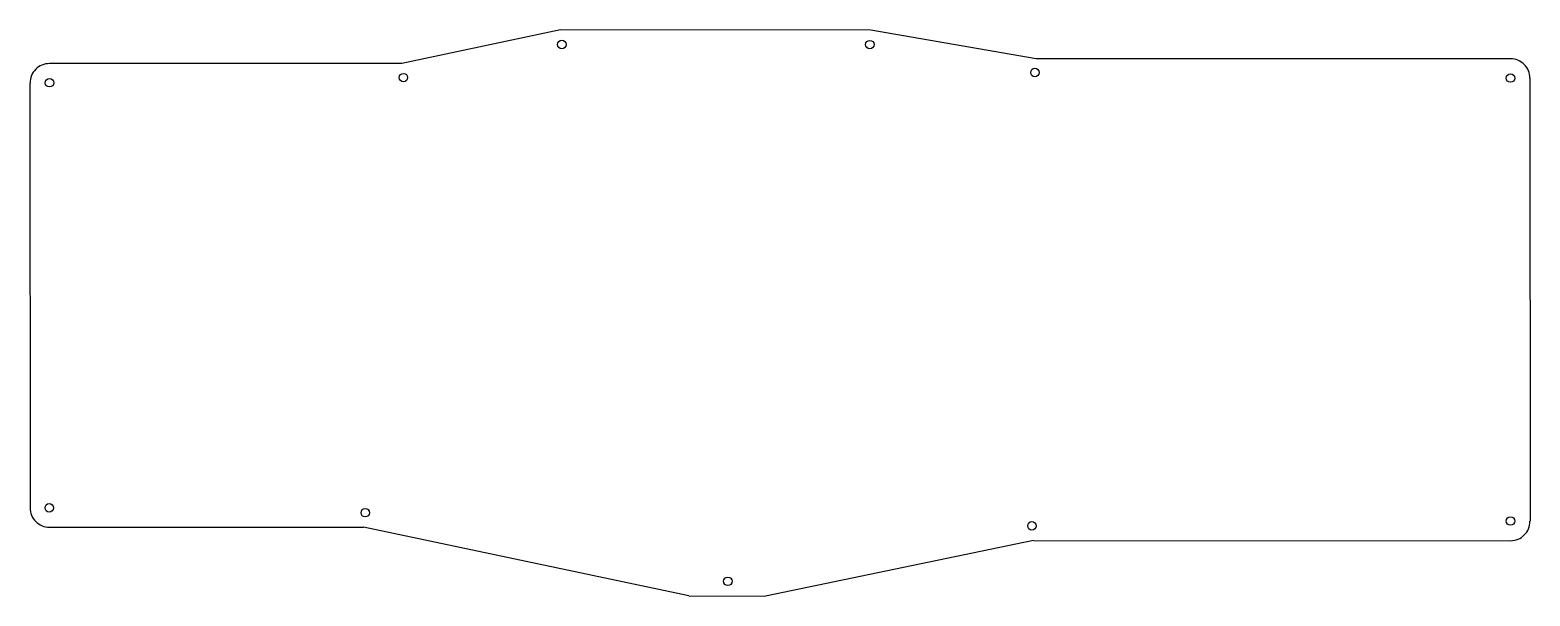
# Model space of a CAD drawing. Extents: x 7 to 394, y -192 to -46.
import ezdxf

# ---------------------------------------------------------------- set-up
doc = ezdxf.new("R2010")
doc.units = 0
doc.layers.add('Pcb_e78d', color=7, linetype='CONTINUOUS')

msp = doc.modelspace()

# ---------------------------------------------------------------- linework, layer by layer
at = {"layer": 'Pcb_e78d'}
for p, q in [((143.904, -45.974), (103.101, -54.6329)), ((143.904, -45.974, -1.6), (103.101, -54.6329, -1.6)), ((143.904, -45.974), (103.101, -54.6329)), ((143.904, -45.974, -1.6), (103.101, -54.6329, -1.6)), ((143.904, -45.974), (143.904, -45.974, -1.6)), ((143.904, -45.974), (143.904, -45.974, -1.6)), ((223.906, -45.9765), (143.904, -45.974)), ((223.906, -45.9765, -1.6), (143.904, -45.974, -1.6)), ((223.906, -45.9765), (143.904, -45.974)), ((223.906, -45.9765, -1.6), (143.904, -45.974, -1.6)), ((223.906, -45.9765), (223.906, -45.9765, -1.6)), ((223.906, -45.9765), (223.906, -45.9765, -1.6)), ((266.466, -53.3806), (223.906, -45.9765)), ((266.466, -53.3806, -1.6), (223.906, -45.9765, -1.6)), ((266.466, -53.3806), (223.906, -45.9765)), ((266.466, -53.3806, -1.6), (223.906, -45.9765, -1.6)), ((145.377, -49.7281), (145.377, -49.7281, -1.6)), ((145.377, -49.7281), (145.377, -49.7281, -1.6)), ((224.709, -49.7383), (224.709, -49.7383, -1.6)), ((224.709, -49.7383), (224.709, -49.7383, -1.6)), ((266.466, -53.3806), (266.466, -53.3806, -1.6)), ((266.466, -53.3806), (266.466, -53.3806, -1.6)), ((388.637, -53.3832), (266.466, -53.3806)), ((388.637, -53.3832, -1.6), (266.466, -53.3806, -1.6)), ((388.637, -53.3832), (266.466, -53.3806)), ((388.637, -53.3832, -1.6), (266.466, -53.3806, -1.6)), ((388.637, -53.3832), (388.637, -53.3832, -1.6)), ((388.637, -53.3832), (388.637, -53.3832, -1.6)), ((12.3012, -54.6278), (12.3012, -54.6278, -1.6)), ((12.3012, -54.6278), (12.3012, -54.6278, -1.6)), ((103.101, -54.6329), (12.3012, -54.6278)), ((103.101, -54.6329, -1.6), (12.3012, -54.6278, -1.6)), ((103.101, -54.6329), (12.3012, -54.6278)), ((103.101, -54.6329, -1.6), (12.3012, -54.6278, -1.6)), ((103.101, -54.6329), (103.101, -54.6329, -1.6)), ((103.101, -54.6329), (103.101, -54.6329, -1.6)), ((267.246, -56.9417), (267.246, -56.9417, -1.6)), ((267.246, -56.9417), (267.246, -56.9417, -1.6)), ((7.3025, -59.632), (7.3025, -59.632, -1.6)), ((7.3025, -59.632), (7.3071, -169.078)), ((7.3025, -59.632, -1.6), (7.3071, -169.078, -1.6)), ((7.3025, -59.632), (7.3025, -59.632, -1.6)), ((7.3025, -59.632), (7.3071, -169.078)), ((7.3025, -59.632, -1.6), (7.3071, -169.078, -1.6)), ((13.4088, -59.5554), (13.4088, -59.5554, -1.6)), ((13.4088, -59.5554), (13.4088, -59.5554, -1.6)), ((104.575, -58.2473), (104.575, -58.2473, -1.6)), ((104.575, -58.2473), (104.575, -58.2473, -1.6)), ((389.723, -58.354), (389.723, -58.354, -1.6)), ((389.723, -58.354), (389.723, -58.354, -1.6)), ((393.642, -58.3819), (393.642, -58.3819, -1.6)), ((393.642, -58.3819), (393.642, -58.3819, -1.6)), ((393.642, -58.3819), (393.647, -172.534)), ((393.642, -58.3819, -1.6), (393.647, -172.534, -1.6)), ((393.642, -58.3819), (393.647, -172.534)), ((393.642, -58.3819, -1.6), (393.647, -172.534, -1.6)), ((7.3071, -169.078), (7.3071, -169.078, -1.6)), ((7.3071, -169.078), (7.3071, -169.078, -1.6)), ((13.3733, -169.052), (13.3733, -169.052, -1.6)), ((13.3733, -169.052), (13.3733, -169.052, -1.6)), ((94.765, -170.32), (94.765, -170.32, -1.6)), ((94.765, -170.32), (94.765, -170.32, -1.6)), ((266.474, -173.731), (266.474, -173.731, -1.6)), ((266.474, -173.731), (266.474, -173.731, -1.6)), ((389.745, -172.466), (389.745, -172.466, -1.6)), ((389.745, -172.466), (389.745, -172.466, -1.6)), ((393.647, -172.534), (393.647, -172.534, -1.6)), ((393.647, -172.534), (393.647, -172.534, -1.6)), ((12.3114, -174.076), (93.1901, -174.051)), ((12.3114, -174.076, -1.6), (93.1901, -174.051, -1.6)), ((12.3114, -174.076), (93.1901, -174.051)), ((12.3114, -174.076, -1.6), (93.1901, -174.051, -1.6)), ((12.3114, -174.076), (12.3114, -174.076, -1.6)), ((12.3114, -174.076), (12.3114, -174.076, -1.6)), ((93.1901, -174.051), (93.1901, -174.051, -1.6)), ((177.008, -191.785), (93.1901, -174.051)), ((177.008, -191.785, -1.6), (93.1901, -174.051, -1.6)), ((93.1901, -174.051), (93.1901, -174.051, -1.6)), ((177.008, -191.785), (93.1901, -174.051)), ((177.008, -191.785, -1.6), (93.1901, -174.051, -1.6)), ((265.73, -177.51), (196.781, -191.788)), ((265.73, -177.51, -1.6), (196.781, -191.788, -1.6)), ((265.73, -177.51), (196.781, -191.788)), ((265.73, -177.51, -1.6), (196.781, -191.788, -1.6)), ((265.73, -177.51), (265.73, -177.51, -1.6)), ((265.73, -177.51), (388.648, -177.538)), ((265.73, -177.51, -1.6), (388.648, -177.538, -1.6)), ((265.73, -177.51), (265.73, -177.51, -1.6)), ((265.73, -177.51), (388.648, -177.538)), ((265.73, -177.51, -1.6), (388.648, -177.538, -1.6)), ((388.648, -177.538), (388.648, -177.538, -1.6)), ((388.648, -177.538), (388.648, -177.538, -1.6)), ((188.161, -188.008), (188.161, -188.008, -1.6)), ((188.161, -188.008), (188.161, -188.008, -1.6)), ((177.008, -191.785), (177.008, -191.785, -1.6)), ((177.008, -191.785), (196.781, -191.788)), ((177.008, -191.785, -1.6), (196.781, -191.788, -1.6)), ((177.008, -191.785), (177.008, -191.785, -1.6)), ((177.008, -191.785), (196.781, -191.788)), ((177.008, -191.785, -1.6), (196.781, -191.788, -1.6)), ((196.781, -191.788), (196.781, -191.788, -1.6)), ((196.781, -191.788), (196.781, -191.788, -1.6))]:
    msp.add_line(p, q, dxfattribs=at)
for centre in [(144.277, -49.7281), (144.277, -49.7281), (144.277, -49.7281), (144.277, -49.7281), (223.609, -49.7383), (223.609, -49.7383), (223.609, -49.7383), (223.609, -49.7383), (103.475, -58.2473), (103.475, -58.2473), (103.475, -58.2473), (103.475, -58.2473), (266.146, -56.9417), (266.146, -56.9417), (266.146, -56.9417), (266.146, -56.9417), (388.623, -58.354), (388.623, -58.354), (388.623, -58.354), (388.623, -58.354), (12.3088, -59.5554), (12.3088, -59.5554), (12.3088, -59.5554), (12.3088, -59.5554), (12.2733, -169.052), (12.2733, -169.052), (12.2733, -169.052), (12.2733, -169.052), (93.665, -170.32), (93.665, -170.32), (93.665, -170.32), (93.665, -170.32), (265.374, -173.731), (265.374, -173.731), (265.374, -173.731), (265.374, -173.731), (388.645, -172.466), (388.645, -172.466), (388.645, -172.466), (388.645, -172.466), (187.061, -188.008), (187.061, -188.008), (187.061, -188.008), (187.061, -188.008)]:
    msp.add_circle(centre, 1.1, dxfattribs=at)
for centre, start, end in [((388.64, -58.3844), 0.029087, 90.0342), ((388.64, -58.3844, -1.6), 0.029087, 90.0342), ((388.64, -58.3844), 0.029087, 90.0342), ((388.64, -58.3844, -1.6), 0.029087, 90.0342), ((12.3038, -59.629), 90.0291, -179.966), ((12.3038, -59.629, -1.6), 90.0291, -179.966), ((12.3038, -59.629), 90.0291, -179.966), ((12.3038, -59.629, -1.6), 90.0291, -179.966), ((12.3084, -169.075), -179.971, -89.9658), ((12.3084, -169.075, -1.6), -179.971, -89.9658), ((12.3084, -169.075), -179.971, -89.9658), ((12.3084, -169.075, -1.6), -179.971, -89.9658), ((388.645, -172.537), -89.9709, 0.034175), ((388.645, -172.537, -1.6), -89.9709, 0.034175), ((388.645, -172.537), -89.9709, 0.034175), ((388.645, -172.537, -1.6), -89.9709, 0.034175)]:
    msp.add_arc(centre, 5.0013, start, end, dxfattribs=at)

doc.saveas('drawing.dxf')
